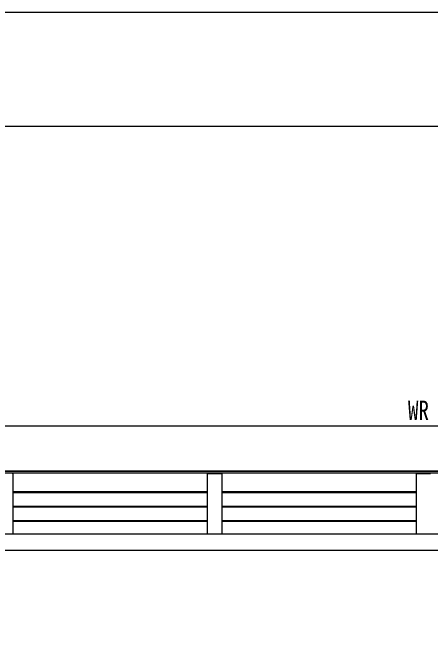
# Model space of a CAD drawing. Units: millimetres, scale not verified. Extents: x -8410 to 8410, y -5940 to 5940.
# Drawn here: x -3325 to -1893, y 3775 to 5940 of the extents above; entities that cross this region are included whole.
import ezdxf
from ezdxf.enums import TextEntityAlignment as Align

# ---------------------------------------------------------------- set-up
doc = ezdxf.new("R2010")
doc.units = ezdxf.units.MM
doc.header["$LTSCALE"] = 30
for name, color, linetype in [('0-5_YKK_A1', 4, 'Continuous'), ('0-6_YKK_D', 6, 'Continuous'), ('0-7_YKK_ZWAK', 7, 'Continuous')]:
    doc.layers.add(name, color=color, linetype=linetype)
doc.styles.add('ＭＳ ゴシック', font='')
doc.styles.get('ＭＳ ゴシック').set_extended_font_data('MS Gothic')

msp = doc.modelspace()

# ---------------------------------------------------------------- linework, layer by layer
at = {"layer": '0-5_YKK_A1'}
for p, q in [((241.38, 4360.99), (-4075.22, 4360.99)), ((-4064.92, 4368.29), (231.08, 4368.29)), ((-4024.92, 4369.41), (231.08, 4369.41)), ((231.08, 4368.45), (-4024.92, 4368.45)), ((-3323.92, 4359.08), (-3323.92, 4153.27)), ((-2657.92, 4359.08), (-2657.92, 4153.27)), ((-2656.94, 4360.08), (-2652.1, 4360.15)), ((-2652.1, 4360.15), (-2613.75, 4360.15)), ((-2613.75, 4360.15), (-2608.91, 4360.08)), ((-2607.92, 4359.08), (-2607.92, 4153.27)), ((-1941.92, 4359.08), (-1941.92, 4153.27)), ((-1940.94, 4360.08), (-1936.1, 4360.15)), ((-1936.1, 4360.15), (-1897.75, 4360.15)), ((-1897.75, 4360.15), (-1892.91, 4360.08)), ((-2657.92, 4297.04), (-3323.92, 4297.04)), ((-2657.92, 4294.06), (-3323.92, 4294.06)), ((-1941.92, 4297.05), (-2607.92, 4297.05)), ((-1941.92, 4294.07), (-2607.92, 4294.07)), ((-2657.92, 4247.61), (-3323.92, 4247.61)), ((-2657.92, 4244.63), (-3323.92, 4244.63)), ((-1941.92, 4247.61), (-2607.92, 4247.61)), ((-1941.92, 4244.63), (-2607.92, 4244.63)), ((-2657.95, 4195.13), (-3323.95, 4195.13)), ((-2657.92, 4198.17), (-3323.92, 4198.17)), ((-1941.95, 4195.14), (-2607.95, 4195.14)), ((-1941.92, 4198.17), (-2607.92, 4198.17)), ((-4064.92, 4153.27), (231.08, 4153.27)), ((-4064.92, 4096.95), (231.08, 4096.95))]:
    msp.add_line(p, q, dxfattribs=at)
for centre, start, end in [((-3324.92, 4359.08), 359.84961, 89.33225), ((-2656.93, 4359.08), 90.66782, 179.85648), ((-2608.92, 4359.08), 359.84961, 89.33225), ((-1940.93, 4359.08), 90.66782, 179.85648)]:
    msp.add_arc(centre, 0.997, start, end, dxfattribs=at)
at = {"layer": '0-6_YKK_D'}
msp.add_line((-4084.92, 4523.41), (251.08, 4523.41), dxfattribs=at)
at = {"layer": '0-7_YKK_ZWAK'}
msp.add_line((7790.04, 5550), (-7809.96, 5550), dxfattribs=at)
msp.add_lwpolyline([(-8410, -5940), (8410, -5940), (8410, 5940), (-8410, 5940)], close=True, dxfattribs=at)

# ---------------------------------------------------------------- texts
at = {"layer": '0-6_YKK_D', "style": 'ＭＳ ゴシック', "width": 0.8}
msp.add_text('WR', height=65.98, dxfattribs=at).set_placement((-1969.72, 4524.21), align=Align.BOTTOM_LEFT)

doc.saveas('drawing.dxf')
